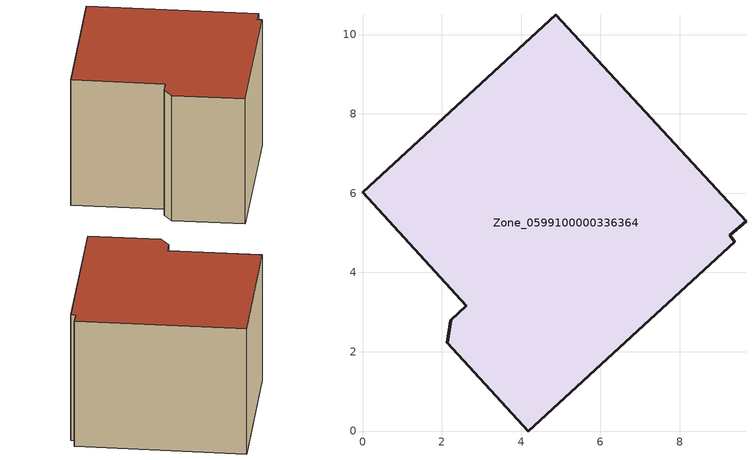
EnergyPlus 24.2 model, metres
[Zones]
Zone_0599100000336364
 floor ground (C_G): 9.39,4.77 4.18,0 2.13,2.23 2.23,2.8 2.62,3.16 0,6.02 4.88,10.49 9.67,5.29 9.26,4.94 z0
 wall outside (C_F): 9.67,5.29 4.88,10.49 0,6.02 2.62,3.16 2.23,2.8 2.13,2.23 4.18,0 9.39,4.77 9.26,4.94 9.67,5.29 z0:5.76
 roof outside (C_R): 4.18,0 9.39,4.77 9.26,4.94 9.67,5.29 4.88,10.49 0,6.02 2.62,3.16 2.23,2.8 2.13,2.23 z5.76
[BUILDING]
Pand.0599100000336364: North Axis=0; Terrain=City; Loads Convergence Tolerance Value=0.04; Temperature Convergence Tolerance Value=0.4; Solar Distribution=FullExterior; Maximum Number of Warmup Days=25; Minimum Number of Warmup Days=1
[Site:Location]
Rotterdam.The.Hague.AP_ZH_NLD Design_Conditions: Latitude=51.96; Longitude=4.45; Time Zone=1; Elevation=-4.5
[SITE:GROUNDTEMPERATURE:BUILDINGSURFACE]
18, 18, 18, 18, 18, 18, 18, 18, 18, 18, 18, 18
[MATERIAL] Thermal Absorptance=0.9; Solar Absorptance=0.7; Visible Absorptance=0.7
Name | Roughness | Thickness | Conductivity | Density | Specific Heat
G.TI.1975-1991 | MediumSmooth | 0.15 | 0.288461 | 540 | 1210
F.TI.1975-1991 | Rough | 0.3 | 0.230769 | 1920 | 840
R.TI.1975-1991 | MediumRough | 0.2 | 0.153846 | 1500 | 1000
[CONSTRUCTION]
C_G: G.TI.1975-1991
C_F: F.TI.1975-1991
C_R: R.TI.1975-1991
[ZONE]
Zone_0599100000336364: Type=1; Multiplier=1; Ceiling Height=Autocalculate; Volume=Autocalculate; Floor Area=autocalculate; Part of Total Floor Area=Yes
[ZONEINFILTRATION:DESIGNFLOWRATE]
Infil_Zone_0599100000336364: Zone or ZoneList or Space or SpaceList=Zone_0599100000336364; Schedule=AlwaysOn; Design Flow Rate Calculation Method=Flow/Area; Flow Rate per Floor Area=0.003; Constant Term Coefficient=1; Temperature Term Coefficient=0; Velocity Term Coefficient=0; Velocity Squared Term Coefficient=0
[HVACTEMPLATE:ZONE:IDEALLOADSAIRSYSTEM]
Zone_0599100000336364: Maximum Heating Supply Air Temperature=50; Minimum Cooling Supply Air Temperature=13; Maximum Heating Supply Air Humidity Ratio=0.0156; Minimum Cooling Supply Air Humidity Ratio=0.0077; Heating Limit=NoLimit; Cooling Limit=NoLimit; Dehumidification Control Type=ConstantSensibleHeatRatio; Cooling Sensible Heat Ratio=0.7; Dehumidification Setpoint=60; Humidification Control Type=None; Humidification Setpoint=30; Outdoor Air Method=None; Outdoor Air Flow Rate per Person=0.00944; Outdoor Air Flow Rate per Zone Floor Area=0; Outdoor Air Flow Rate per Zone=0; Demand Controlled Ventilation Type=None; Outdoor Air Economizer Type=NoEconomizer; Heat Recovery Type=None; Sensible Heat Recovery Effectiveness=0.7; Latent Heat Recovery Effectiveness=0.65
[ZONECONTROL:THERMOSTAT]
ThermostatControl_Zone_0599100000336364: Zone or ZoneList=Zone_0599100000336364; Control Type Schedule=DualSetpointControlType; Control 1=Thermostat_Zone_0599100000336364; Temperature Difference Between Cutout And Setpoint=0
[THERMOSTATSETPOINT:DUALSETPOINT]
Thermostat_Zone_0599100000336364: Heating Setpoint Temperature Schedule=HeatingSetpoint_Zone_0599100000336364; Cooling Setpoint Temperature Schedule=CoolingSetpoint_Zone_0599100000336364
[SCHEDULE:COMPACT]
HeatingSetpoint_Zone_0599100000336364: Through: 12/31, For: AllDays, Until: 24:00, 21
CoolingSetpoint_Zone_0599100000336364: Through: 12/31, For: AllDays, Until: 24:00, 24
DualSetpointControlType: Through: 12/31, For: AllDays, Until: 24:00, 4
AlwaysOn: Through: 12/31, For: AllDays, Until: 24:00, 1
